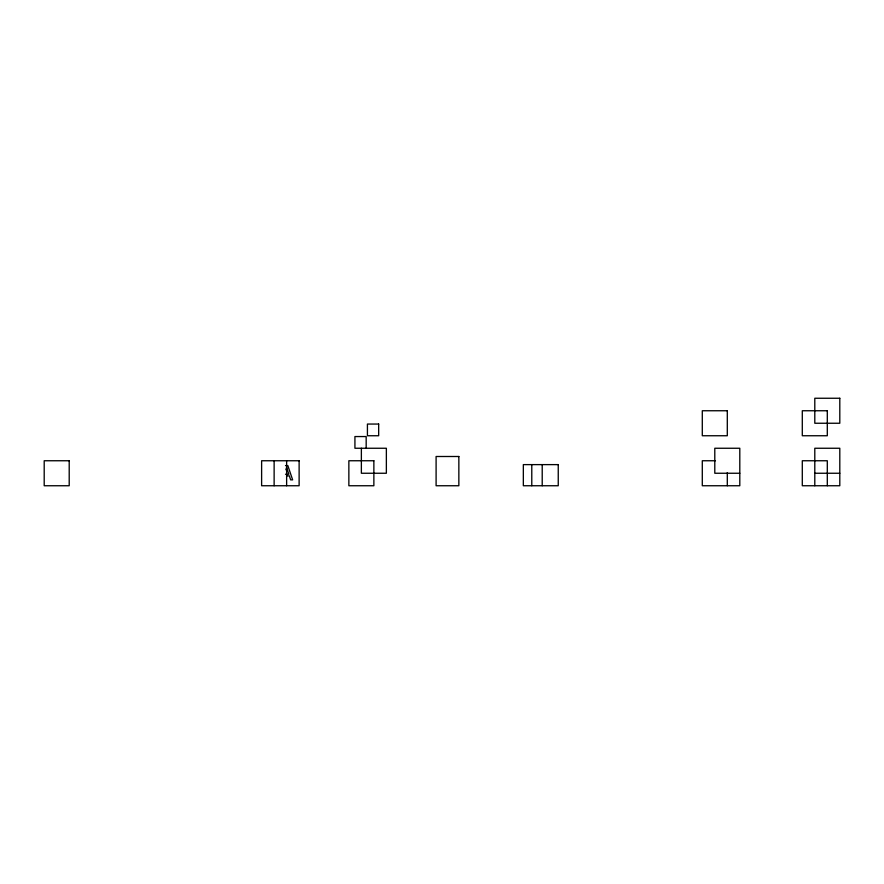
<?xml version="1.0" encoding="UTF-8"?>
<svg xmlns="http://www.w3.org/2000/svg" width="884" height="884" viewBox="0 0 884 884"><rect width="100%" height="100%" fill="white"/><g stroke="black" fill="none" stroke-linecap="round" stroke-linejoin="round"><path stroke-width="1.33" d="M285.886 469.769L286.615 467.537L288.825 474.255L285.521 474.255M715.454 460.752L702.294 460.752L702.294 485.747L739.798 485.747L739.798 448.254L714.791 448.254L714.791 473.249L739.798 473.249M285.499 465.592L287.83 465.592L292.648 479.857L290.637 479.857L289.344 475.879L286.626 475.879M814.794 473.249L839.8 473.249M827.302 485.747L827.302 460.752L802.296 460.752L802.296 485.747L839.8 485.747L839.8 448.254L814.794 448.254L814.794 485.747M727.3 472.597L727.3 485.747M542.212 464.619L542.212 485.747M531.781 464.619L531.781 485.747M366.175 448.254L366.175 436.552L354.926 436.552L354.926 448.254L386.363 448.254L386.363 473.249L361.368 473.249L361.368 448.254M286.626 460.752L286.626 485.747M274.128 460.752L274.128 485.747M839.8 398.253L814.794 398.253L814.794 423.248L839.8 423.248L839.8 398.253M727.3 410.751L702.294 410.751L702.294 435.746L727.3 435.746L727.3 410.751M827.302 410.751L802.296 410.751L802.296 435.746L827.302 435.746L827.302 410.751M378.672 424.055L367.424 424.055L367.424 435.746L378.672 435.746L378.672 424.055M458.851 456.498L436.099 456.498L436.099 485.747L458.851 485.747L458.851 456.498M69.206 460.752L44.2 460.752L44.2 485.747L69.206 485.747L69.206 460.752M299.123 460.752L261.62 460.752L261.62 485.747L299.123 485.747L299.123 460.752M373.866 460.752L348.86 460.752L348.86 485.747L373.866 485.747L373.866 460.752M558.246 464.619L523.339 464.619L523.339 485.747L558.246 485.747L558.246 464.619"/></g></svg>
